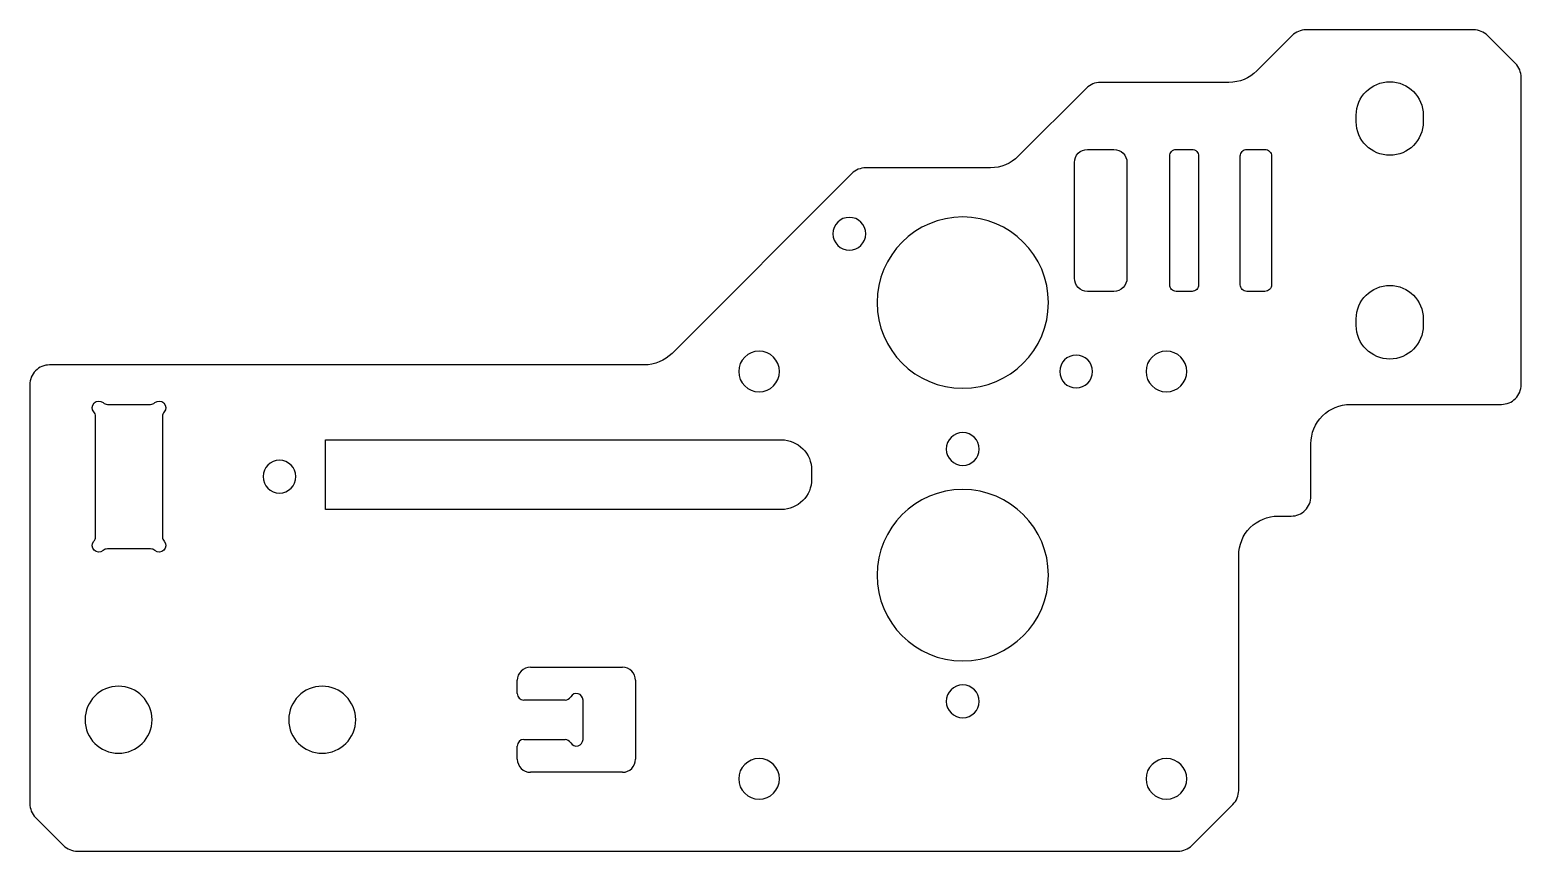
# Model space of a CAD drawing. Header units: millimetres. Extents: x 91 to 205, y -209 to -146.
import ezdxf

# ---------------------------------------------------------------- set-up
doc = ezdxf.new("R2010")
doc.units = ezdxf.units.MM
doc.layers.get('0').update_dxf_attribs({"linetype": 'CONTINUOUS'})

msp = doc.modelspace()

# ---------------------------------------------------------------- linework, layer by layer
for p, q in [((129.6, -195), (136.6, -195, 0)), ((128.6, -197), (128.6, -196, 0)), ((137.6, -196), (137.6, -202)), ((132.23, -197.5), (129.1, -197.5)), ((133.6, -200.5), (133.6, -197.5, 0)), ((129.1, -200.5), (132.23, -200.5)), ((128.6, -202), (128.6, -201)), ((136.6, -203), (129.6, -203, 0))]:
    msp.add_line(p, q)
for points in [[(94.06, -208.56, 0.198912), (95.12, -209), (178.88, -209, 0.198912), (179.94, -208.56), (183.06, -205.44, 0.198912), (183.5, -204.38), (183.5, -186.5, -0.414214), (186.5, -183.5), (187.5, -183.5, 0.414214), (189, -182), (189, -178, -0.414214), (192, -175), (203.5, -175, 0.414214), (205, -173.5), (205, -150.12, 0.198912), (204.56, -149.06), (202.44, -146.94, 0.198912), (201.38, -146.5), (188.62, -146.5, 0.198912), (187.56, -146.94), (184.88, -149.62, -0.198912), (182.76, -150.5), (172.97, -150.5, 0.198912), (171.91, -150.94), (166.73, -156.12, -0.198912), (164.61, -157), (155.12, -157, 0.198912), (154.06, -157.44), (140.38, -171.12, -0.198912), (138.26, -172), (93, -172, 0.414214), (91.5, -173.5), (91.5, -205.38, 0.198912), (91.94, -206.44)], [(197.55, -153), (197.55, -153.5, -1), (192.45, -153.5), (192.45, -153, -1)], [(172, -155.6), (174, -155.6, -0.414214), (175, -156.6), (175, -165.4, -0.414214), (174, -166.4), (172, -166.4, -0.414214), (171, -165.4), (171, -156.6, -0.414214)], [(180.45, -156.1), (180.45, -165.9, -0.414214), (179.95, -166.4), (178.75, -166.4, -0.414214), (178.25, -165.9), (178.25, -156.1, -0.414214), (178.75, -155.6), (179.95, -155.6, -0.414214)], [(185.5, -166.4), (184.12, -166.4, -0.414214), (183.62, -165.9), (183.62, -156.1, -0.414214), (184.12, -155.6), (185.5, -155.6, -0.414214), (186, -156.1), (186, -165.9, -0.414214)], [(197.55, -168.5), (197.55, -169, -1), (192.45, -169), (192.45, -168.5, -1)], [(101.02, -186.12, 0.182676), (100.69, -186), (97.41, -186, 0.182676), (97.08, -186.12, -0.939221), (96.37, -185.42, 0.182676), (96.5, -185.09), (96.5, -175.91, 0.182676), (96.37, -175.58, -0.939221), (97.08, -174.87, 0.182676), (97.41, -175), (100.69, -175, 0.182676), (101.02, -174.87, -0.939221), (101.72, -175.58, 0.182676), (101.6, -175.91), (101.6, -185.09, 0.182676), (101.72, -185.42, -0.939221)], [(114, -177.7), (148.7, -177.7, -0.414214), (151, -180), (151, -180.7, -0.414214), (148.7, -183), (114, -183)]]:
    msp.add_lwpolyline(points, format="xyb", close=True)
at = {"extrusion": (0, 0, -1)}
for centre, radius in [((-153.87, -162.02), 1.25), ((-162.5, -167.26), 6.52), ((-147, -172.5), 1.55), ((-171.13, -172.5), 1.25), ((-178, -172.5), 1.55), ((-162.5, -188), 6.52), ((-98.25, -199), 2.55), ((-113.75, -199), 2.55), ((-147, -203.5), 1.55), ((-178, -203.5), 1.55)]:
    msp.add_circle(centre, radius, dxfattribs=at)
at = {"extrusion": (3.50325e-46, -9.72346e-63, -1)}
for centre in [(-162.5, -178.4), (-162.5, -197.6)]:
    msp.add_circle(centre, 1.25, dxfattribs=at)
at = {"extrusion": (1.2446e-60, -3.45447e-77, -1)}
msp.add_circle((-110.5, -180.5), 1.25, dxfattribs=at)
for centre, radius, start, end in [((129.6, -196), 1, 90, 180.0001), ((136.6, -196), 1, 0, 90), ((129.1, -197), 0.5, 180, 270), ((132.23, -197), 0.5, 270, 330), ((129.1, -201), 0.5, 90, 180), ((132.23, -201), 0.5, 30, 90), ((133.1, -200.5), 0.5, -150, 0), ((129.6, -202), 1, 180, 270), ((136.6, -202), 1, -90, 0)]:
    msp.add_arc(centre, radius, start, end)
at = {"extrusion": (-2.38418e-06, -1.21972e-17, 1)}
msp.add_arc((133.1, -197.5, 0), 0.5, 0, 150, dxfattribs=at)

doc.saveas('drawing.dxf')
